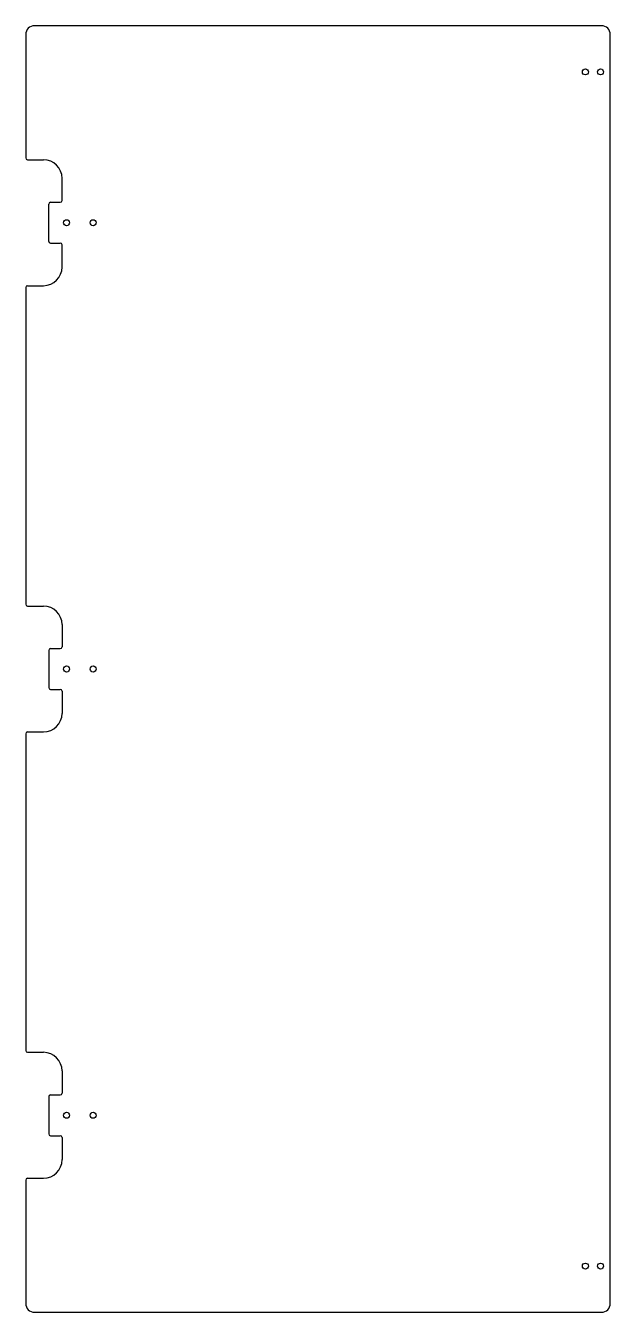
# Model space of a CAD drawing. Header units: millimetres. Extents: x -165 to 165, y -363 to 362.
import ezdxf

# ---------------------------------------------------------------- set-up
doc = ezdxf.new("R2010")
doc.units = ezdxf.units.MM

msp = doc.modelspace()

# ---------------------------------------------------------------- linework, layer by layer
at = {"color": 7, "linetype": 'Continuous', "lineweight": 25}
for p, q in [((159.75, 362.5), (-159.75, 362.5)), ((-164.75, 357.5), (-164.75, 288)), ((164.75, -357.5), (164.75, 357.5)), ((-163.75, 287), (-154.75, 287)), ((-144.25, 264), (-144.25, 276.5)), ((-151.75, 241), (-151.75, 262)), ((-150.75, 263), (-145.25, 263)), ((-150.75, 240), (-145.25, 240)), ((-144.25, 226.5), (-144.25, 239)), ((-164.75, 215), (-164.75, 36.5)), ((-163.75, 216), (-154.75, 216)), ((-163.75, 35.5), (-154.75, 35.5)), ((-144.25, 25), (-144.25, 12.5)), ((-151.75, 10.5), (-151.75, -10.5)), ((-150.75, 11.5), (-145.25, 11.5)), ((-150.75, -11.5), (-145.25, -11.5)), ((-144.25, -12.5), (-144.25, -25)), ((-163.75, -35.5), (-154.75, -35.5)), ((-164.75, -36.5), (-164.75, -215)), ((-163.75, -216), (-154.75, -216)), ((-144.25, -226.5), (-144.25, -239)), ((-151.75, -241), (-151.75, -262)), ((-150.75, -240), (-145.25, -240)), ((-150.75, -263), (-145.25, -263)), ((-144.25, -264), (-144.25, -276.5)), ((-164.75, -288), (-164.75, -357.5)), ((-163.75, -287), (-154.75, -287)), ((-159.75, -362.5), (159.75, -362.5))]:
    msp.add_line(p, q, dxfattribs=at)
for centre in [(150.75, 336.5), (159.25, 336.5), (-141.75, 251.5), (-126.75, 251.5), (-141.75, 0), (-126.75, 0), (-141.75, -251.5), (-126.75, -251.5), (150.75, -336.5), (159.25, -336.5)]:
    msp.add_circle(centre, 1.7, dxfattribs=at)
for centre, radius, start, end in [((-159.75, 357.5), 5, 90, 180), ((159.75, 357.5), 5, 0, 90), ((-163.75, 288), 1, 180, 270), ((-154.75, 276.5), 10.5, 0, 90), ((-150.75, 262), 1, 90, 180), ((-145.25, 264), 1, 270, 0), ((-150.75, 241), 1, 180, 270), ((-145.25, 239), 1, 0, 90), ((-154.75, 226.5), 10.5, 270, 0), ((-163.75, 215), 1, 90, 180), ((-163.75, 36.5), 1, 180, 270), ((-154.75, 25), 10.5, 0, 90), ((-150.75, 10.5), 1, 90, 180), ((-145.25, 12.5), 1, 270, 0), ((-150.75, -10.5), 1, 180, 270), ((-145.25, -12.5), 1, 0, 90), ((-154.75, -25), 10.5, 270, 0), ((-163.75, -36.5), 1, 90, 180), ((-163.75, -215), 1, 180, 270), ((-154.75, -226.5), 10.5, 0, 90), ((-145.25, -239), 1, 270, 360), ((-150.75, -241), 1, 90, 180), ((-150.75, -262), 1, 180, 270), ((-145.25, -264), 1, 0, 90), ((-154.75, -276.5), 10.5, 270, 0), ((-163.75, -288), 1, 90, 180), ((-159.75, -357.5), 5, 180, 270), ((159.75, -357.5), 5, 270, 0)]:
    msp.add_arc(centre, radius, start, end, dxfattribs=at)

doc.saveas('drawing.dxf')
